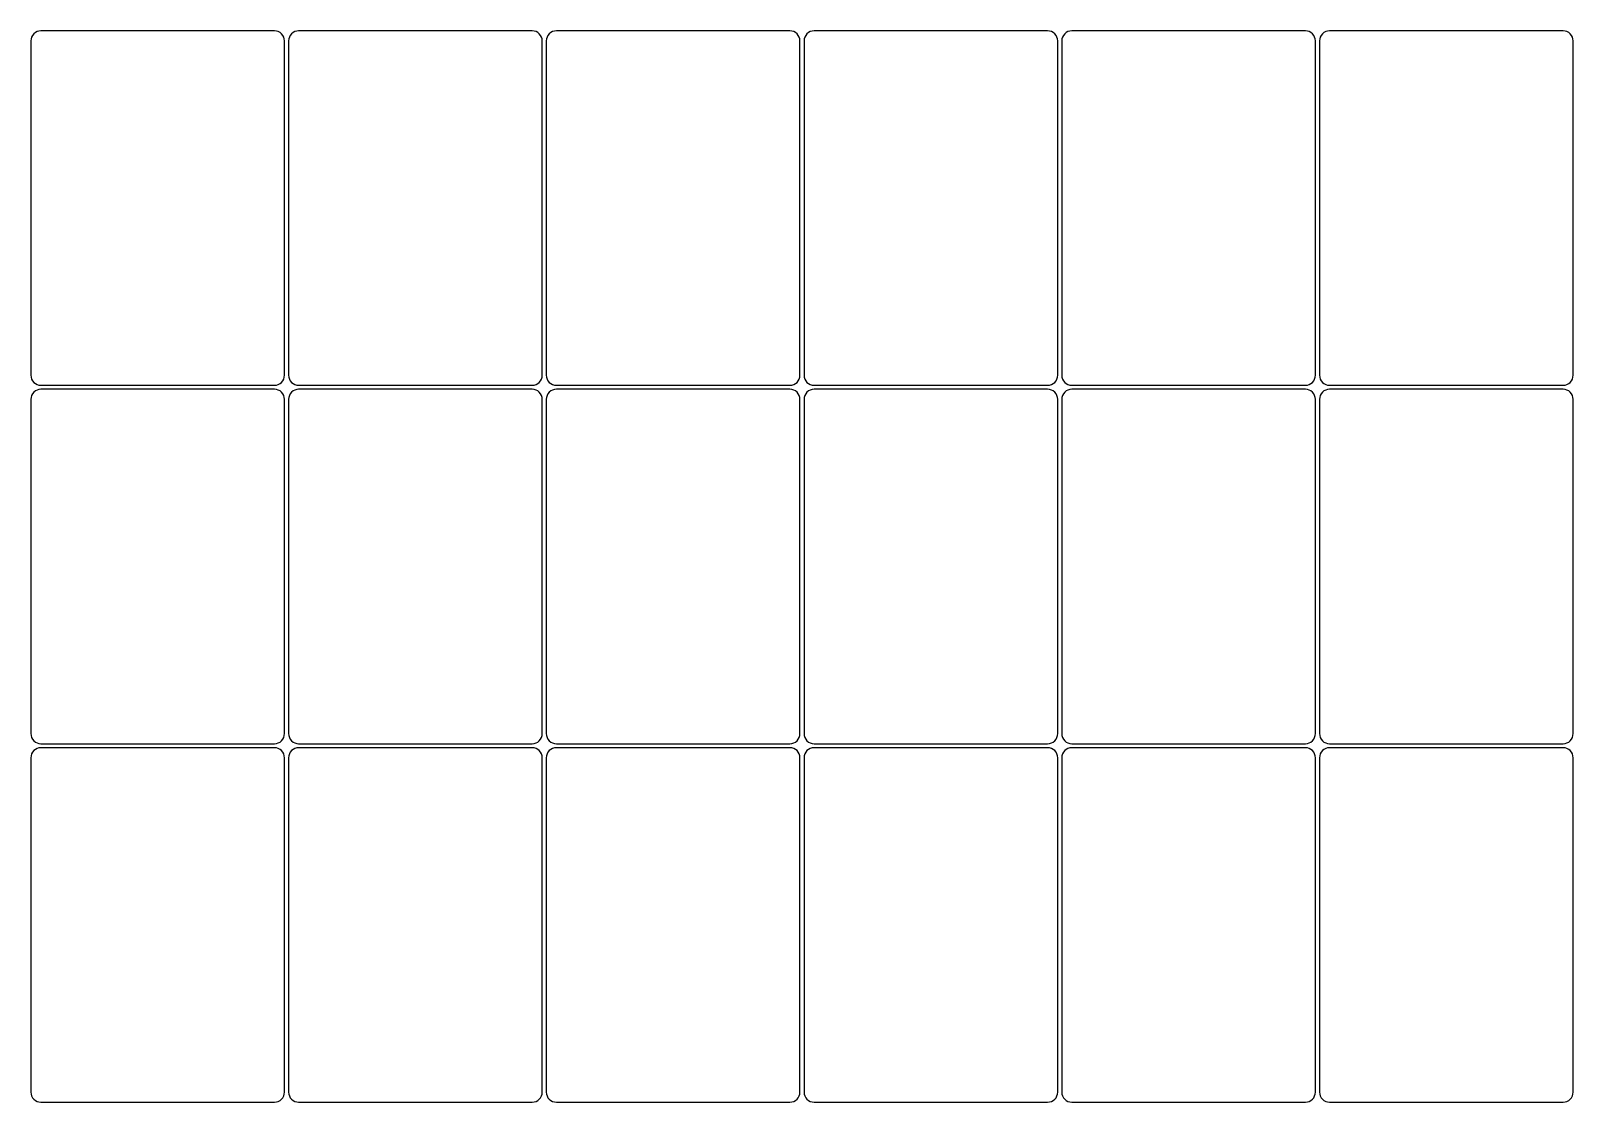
# Model space of a CAD drawing. Header units: millimetres. Extents: x 18 to 401, y -282 to -16.
import ezdxf

# ---------------------------------------------------------------- set-up
doc = ezdxf.new("R2010")
doc.units = ezdxf.units.MM

msp = doc.modelspace()

# ---------------------------------------------------------------- linework, layer by layer
for points in [[(78.96, -103.58, 0.414214), (81.46, -101.08), (81.46, -18.08, 0.414214), (78.96, -15.58), (20.96, -15.58, 0.414214), (18.46, -18.08), (18.46, -101.08, 0.414214), (20.96, -103.58)], [(142.97, -103.58, 0.414214), (145.47, -101.08), (145.47, -18.08, 0.414214), (142.97, -15.58), (84.97, -15.58, 0.414214), (82.47, -18.08), (82.47, -101.08, 0.414214), (84.97, -103.58)], [(206.97, -103.58, 0.414214), (209.47, -101.08), (209.47, -18.08, 0.414214), (206.97, -15.58), (148.97, -15.58, 0.414214), (146.47, -18.08), (146.47, -101.08, 0.414214), (148.97, -103.58)], [(270.98, -103.58, 0.414214), (273.48, -101.08), (273.48, -18.08, 0.414214), (270.98, -15.58), (212.98, -15.58, 0.414214), (210.48, -18.08), (210.48, -101.08, 0.414214), (212.98, -103.58)], [(334.99, -103.58, 0.414214), (337.49, -101.08), (337.49, -18.08, 0.414214), (334.99, -15.58), (276.99, -15.58, 0.414214), (274.49, -18.08), (274.49, -101.08, 0.414214), (276.99, -103.58)], [(399, -103.58, 0.414214), (401.5, -101.08), (401.5, -18.08, 0.414214), (399, -15.58), (341, -15.58, 0.414214), (338.5, -18.08), (338.5, -101.08, 0.414214), (341, -103.58)], [(78.96, -192.56, 0.414214), (81.46, -190.06), (81.46, -107.06, 0.414214), (78.96, -104.56), (20.96, -104.56, 0.414214), (18.46, -107.06), (18.46, -190.06, 0.414214), (20.96, -192.56)], [(142.97, -192.56, 0.414214), (145.47, -190.06), (145.47, -107.06, 0.414214), (142.97, -104.56), (84.97, -104.56, 0.414214), (82.47, -107.06), (82.47, -190.06, 0.414214), (84.97, -192.56)], [(206.97, -192.56, 0.414214), (209.47, -190.06), (209.47, -107.06, 0.414214), (206.97, -104.56), (148.97, -104.56, 0.414214), (146.47, -107.06), (146.47, -190.06, 0.414214), (148.97, -192.56)], [(270.98, -192.56, 0.414214), (273.48, -190.06), (273.48, -107.06, 0.414214), (270.98, -104.56), (212.98, -104.56, 0.414214), (210.48, -107.06), (210.48, -190.06, 0.414214), (212.98, -192.56)], [(334.99, -192.56, 0.414214), (337.49, -190.06), (337.49, -107.06, 0.414214), (334.99, -104.56), (276.99, -104.56, 0.414214), (274.49, -107.06), (274.49, -190.06, 0.414214), (276.99, -192.56)], [(399, -192.56, 0.414214), (401.5, -190.06), (401.5, -107.06, 0.414214), (399, -104.56), (341, -104.56, 0.414214), (338.5, -107.06), (338.5, -190.06, 0.414214), (341, -192.56)], [(78.96, -281.55, 0.414214), (81.46, -279.05), (81.46, -196.05, 0.414214), (78.96, -193.55), (20.96, -193.55, 0.414214), (18.46, -196.05), (18.46, -279.05, 0.414214), (20.96, -281.55)], [(142.97, -281.55, 0.414214), (145.47, -279.05), (145.47, -196.05, 0.414214), (142.97, -193.55), (84.97, -193.55, 0.414214), (82.47, -196.05), (82.47, -279.05, 0.414214), (84.97, -281.55)], [(206.97, -281.55, 0.414214), (209.47, -279.05), (209.47, -196.05, 0.414214), (206.97, -193.55), (148.97, -193.55, 0.414214), (146.47, -196.05), (146.47, -279.05, 0.414214), (148.97, -281.55)], [(270.98, -281.55, 0.414214), (273.48, -279.05), (273.48, -196.05, 0.414214), (270.98, -193.55), (212.98, -193.55, 0.414214), (210.48, -196.05), (210.48, -279.05, 0.414214), (212.98, -281.55)], [(334.99, -281.55, 0.414214), (337.49, -279.05), (337.49, -196.05, 0.414214), (334.99, -193.55), (276.99, -193.55, 0.414214), (274.49, -196.05), (274.49, -279.05, 0.414214), (276.99, -281.55)], [(399, -281.55, 0.414214), (401.5, -279.05), (401.5, -196.05, 0.414214), (399, -193.55), (341, -193.55, 0.414214), (338.5, -196.05), (338.5, -279.05, 0.414214), (341, -281.55)]]:
    msp.add_lwpolyline(points, format="xyb", close=True)

doc.saveas('drawing.dxf')
